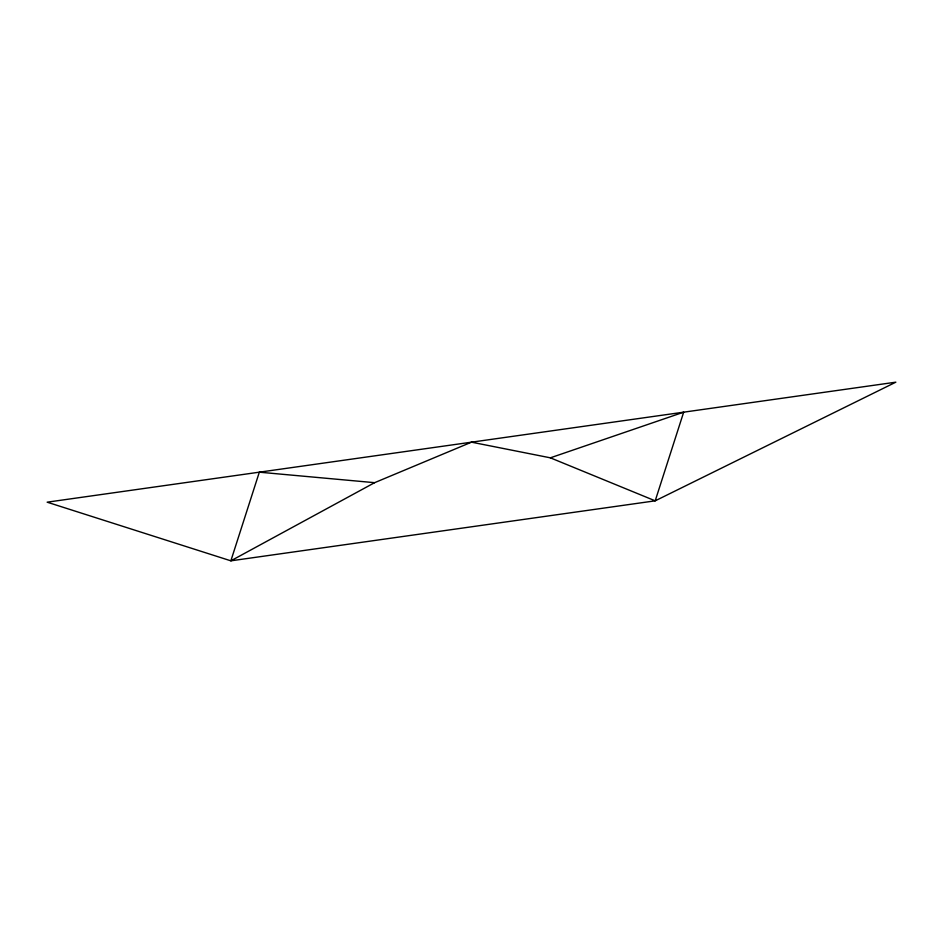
<?xml version="1.0" encoding="UTF-8"?>
<svg xmlns="http://www.w3.org/2000/svg" width="943" height="943" viewBox="0 0 943 943"><rect width="100%" height="100%" fill="white"/><g stroke="black" fill="none" stroke-linecap="round" stroke-linejoin="round"><path stroke-width="1.41" d="M374.619 482.675L230.858 560.826L47.15 502.183L895.85 382.174L655.208 500.827L230.858 560.826L259.325 472.184L374.619 482.675L471.5 442.173L550.358 457.826L655.208 500.827L683.675 412.174L550.358 457.826"/></g></svg>
